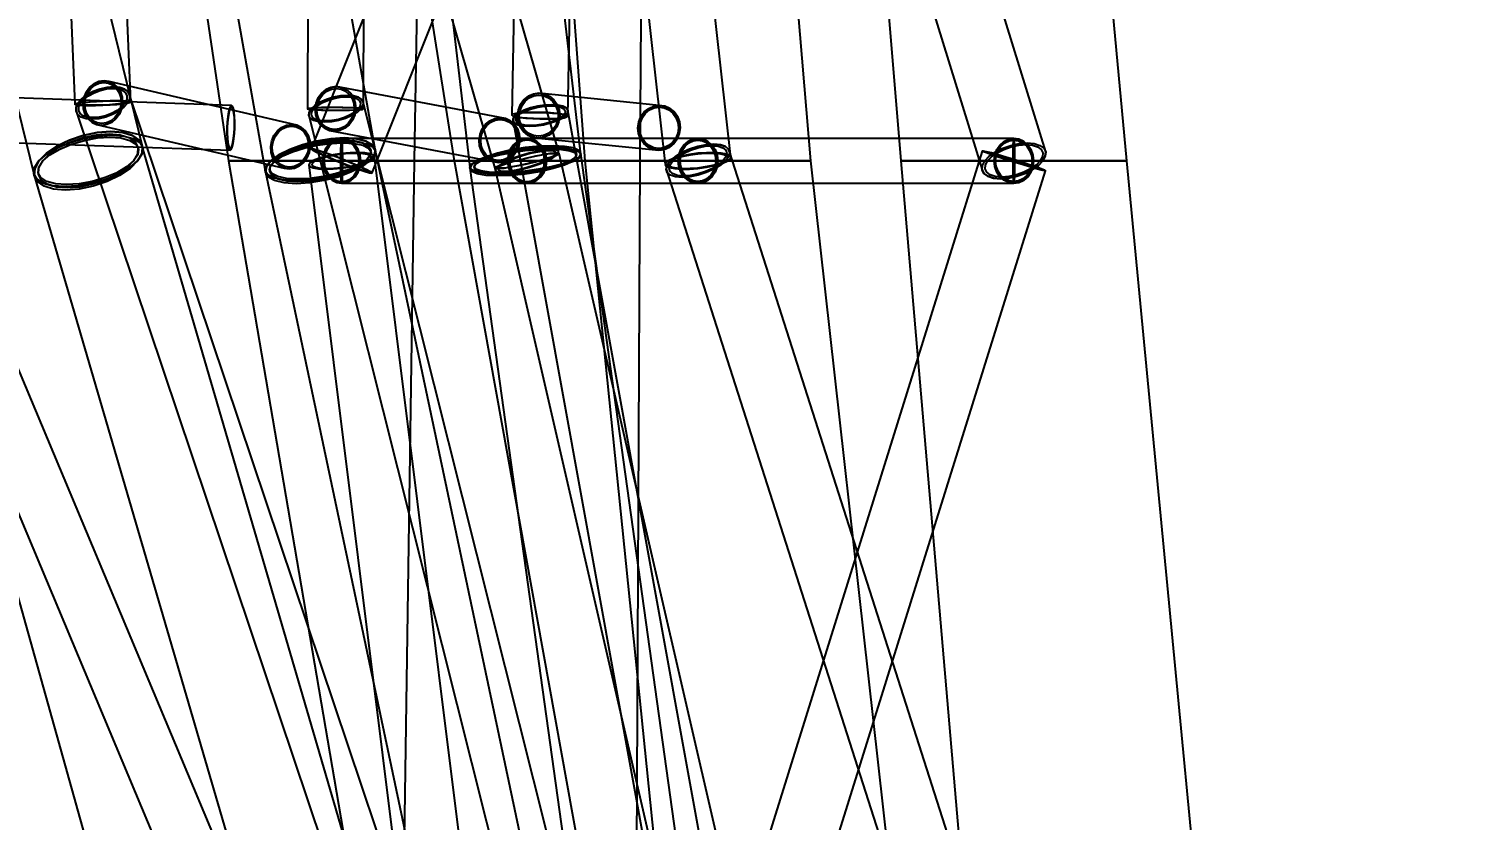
# Model space of a CAD drawing. Header units: millimetres. Extents: x -123812 to 252100, y -3000 to 639000.
# Drawn here: x 22766 to 35886, y 19022 to 26196 of the extents above; entities that cross this region are included whole.
import ezdxf

# ---------------------------------------------------------------- set-up
doc = ezdxf.new("R2010")
doc.units = ezdxf.units.MM
doc.layers.add('D-STR-DIM', color=7, linetype='Continuous', lineweight=13)
doc.layers.add('D-STR-STRC', color=7, linetype='Continuous', lineweight=25)
doc.styles.add('OpenSansCondensed-Light', font='OpenSansCondensed-Light.ttf')
doc.styles.add('TOWER_UNICODE', font='Arial Unicode.ttf')
doc.dimstyles.new('EZDXF', dxfattribs={"dimtxt": 0.25, "dimasz": 0.175, "dimexe": 0.375, "dimexo": 0.125, "dimgap": 0.1, "dimtad": 1, "dimlfac": 100, "dimzin": 12, "dimdsep": 46, "dimtxsty": 'OpenSansCondensed-Light', "dimblk": 'ARCHTICK', "dimcen": 2.5, "dimazin": 3, "dimtfac": 0.5, "dimtmove": 2, "dimatfit": 3})

# ---------------------------------------------------------------- blocks, each defined once
blk = doc.blocks.new('_ARCHTICK')
at = {"color": 0, "linetype": 'BYBLOCK', "const_width": 0.15}
blk.add_lwpolyline([(-0.5, -0.5), (0.5, 0.5)], dxfattribs=at)

msp = doc.modelspace()

# ---------------------------------------------------------------- linework, layer by layer
at = {"layer": 'D-STR-STRC'}
for points in [[(27380.2, 37804.7), (27147.9, 25414.8), (27156.6, 25407.1), (27182, 25399.6), (27222.3, 25392.8), (27274.9, 25387.2), (27336.2, 25383.1), (27401.9, 25380.9), (27467.6, 25380.7), (27528.9, 25382.5), (27581.5, 25386.1), (27621.8, 25391.4), (27647.2, 25398), (27655.9, 25405.4), (27888.1, 37795.3)], [(22671.8, 37648.3), (23182.9, 25513.5), (23191.5, 25508.6), (23216.9, 25504.8), (23257.2, 25502.3), (23309.7, 25501.3), (23370.9, 25501.9), (23436.6, 25504), (23502.3, 25507.4), (23563.5, 25512), (23616.1, 25517.4), (23656.4, 25523.2), (23681.8, 25529.2), (23690.4, 25534.7), (23179.4, 37669.5)], [(25329.3, 37710.5), (25294, 25471.7), (25302.6, 25468.4), (25328, 25465.2), (25368.4, 25462.4), (25421, 25460.3), (25482.3, 25458.8), (25548, 25458.2), (25613.7, 25458.4), (25675, 25459.5), (25727.6, 25461.4), (25768, 25464), (25793.3, 25467), (25802, 25470.3), (25837.3, 37709)], [(19746.6, 37383.4), (22809.6, 24883.4), (22836.4, 24835), (22895, 24798), (22981.5, 24774.7), (23090, 24766.7), (23213.1, 24774.7), (23342.3, 24798), (23469, 24835), (23584.4, 24883.4), (23680.6, 24939.6), (23751.2, 25000), (23791.3, 25060.4), (23798.2, 25116.6), (20735.2, 37616.6)], [(22690.8, 37410.9), (24909, 24910.9), (24933.4, 24873.9), (24990.3, 24845.6), (25075.7, 24827.8), (25183.9, 24821.7), (25307.3, 24827.8), (25437.8, 24845.6), (25566.2, 24873.9), (25684, 24910.9), (25783, 24953.9), (25856.5, 25000), (25899.6, 25046.1), (25909.2, 25089.1), (23691, 37589.1)], [(23397.2, 37411.7), (26999.3, 24911.7), (27020.4, 24901.6), (27059.5, 24898.1), (27114, 24901.6), (27180.1, 24911.7), (27253.4, 24927.9), (27328.7, 24949), (27401.1, 24973.6), (27465.5, 25000), (27517.6, 25026.4), (27553.9, 25051), (27571.7, 25072.1), (27570, 25088.3), (23968, 37588.3)], [(25304.1, 37443.4), (26764.6, 24943.4), (26781.8, 24919.1), (26832.3, 24900.3), (26912.5, 24888.4), (27017, 24884), (27138.7, 24887.6), (27269.3, 24898.8), (27400, 24916.9), (27521.7, 24940.6), (27626.2, 24968.5), (27706.4, 24998.4), (27756.9, 25028.5), (27774.1, 25056.6), (26313.5, 37556.6)], [(30319.8, 37608.9), (25325, 25108.9), (25340.2, 25097.6), (25373.4, 25079.7), (25422.2, 25056.3), (25483.3, 25029.2), (25552.5, 25000), (25625.1, 24970.8), (25696.3, 24943.7), (25761, 24920.3), (25815, 24902.4), (25854.5, 24891.1), (25876.8, 24887.3), (25880.5, 24891.1), (30875.3, 37391.1)], [(27138.3, 37468.4), (28537.1, 24968.4), (28547.2, 24951.7), (28577, 24938.4), (28624.4, 24929.3), (28686.2, 24925), (28758.1, 24925.8), (28835.3, 24931.6), (28912.5, 24942.2), (28984.4, 24956.6), (29046.2, 24974), (29093.6, 24993.2), (29123.4, 25012.9), (29133.5, 25031.6), (27734.8, 37531.6)], [(27552.5, 37419), (31412.9, 24919), (31429.5, 24885.4), (31464.7, 24859.7), (31515.9, 24843.5), (31579.9, 24838), (31652.1, 24843.5), (31727.6, 24859.7), (31801.4, 24885.4), (31868.4, 24919), (31923.9, 24958.1), (31964.4, 25000), (31986.8, 25041.9), (31989.9, 25081), (28129.5, 37581)], [(21422.4, 25206.5), (24590.9, 25096.9), (24600.4, 25103.8), (24609.8, 25124.1), (24618.3, 25156.4), (24625.4, 25198.5), (24630.6, 25247.4), (24633.6, 25300), (24634.2, 25352.6), (24632.2, 25401.5), (24627.9, 25443.6), (24621.6, 25475.9), (24613.6, 25496.2), (24604.5, 25503.1), (21436, 25612.7)], [(28023.3, 12674.2), (23679.2, 25597.6), (23664, 25628), (23633.3, 25651.3), (23589.2, 25666), (23534.7, 25671), (23473.5, 25666), (23409.7, 25651.3), (23347.8, 25628), (23291.9, 25597.6), (23245.9, 25562.1), (23212.8, 25524.1), (23195, 25486.1), (23193.6, 25450.7), (27537.7, 12527.3)], [(29020, 12729.7), (25798.5, 25531.8), (25784, 25557), (25753.7, 25576.3), (25709.7, 25588.4), (25654.9, 25592.5), (25593.1, 25588.4), (25528.5, 25576.3), (25465.5, 25557), (25408.3, 25531.8), (25360.9, 25502.5), (25326.6, 25471.1), (25307.6, 25439.6), (25305.2, 25410.3), (28526.8, 12608.2)], [(21198.5, 25311.8), (26482.5, 12701.6), (26495.5, 12704.9), (26523.5, 12714.8), (26564.7, 12730.4), (26616.1, 12750.8), (26674.4, 12774.5), (26735.5, 12800), (26795.3, 12825.5), (26849.6, 12849.2), (26894.9, 12869.6), (26927.9, 12885.2), (26946.5, 12895.1), (26949.5, 12898.4), (21665.5, 25508.7)], [(29945.7, 12849.2), (27656.1, 25459.5), (27640.6, 25479.8), (27609.3, 25495.5), (27564.1, 25505.3), (27508.3, 25508.7), (27445.5, 25505.3), (27380.2, 25495.5), (27316.7, 25479.8), (27259.3, 25459.5), (27212, 25435.7), (27178, 25410.2), (27159.7, 25384.8), (27158.1, 25361), (29447.8, 12750.8)], [(27448.8, 12633.4), (23793.8, 25133.4), (23765.1, 25188.6), (23705, 25231), (23617.6, 25257.6), (23508.8, 25266.7), (23386.1, 25257.6), (23257.7, 25231), (23132.5, 25188.6), (23019, 25133.4), (22924.9, 25069), (22856.6, 25000), (22818.8, 24931), (22814.1, 24866.6), (26469.1, 12366.6)], [(28553.2, 12603.7), (25906.4, 25103.7), (25880.7, 25146.6), (25823, 25179.6), (25737, 25200.3), (25628.7, 25207.4), (25505.4, 25200.3), (25375.5, 25179.6), (25247.9, 25146.6), (25131.4, 25103.7), (25033.7, 25053.7), (24961.6, 25000), (24920.1, 24946.3), (24911.8, 24896.3), (27558.7, 12396.3)], [(20543.2, 24863.1), (24041.4, 12363.1), (24058.1, 12367.7), (24107, 12381.3), (24184.7, 12403), (24286, 12431.3), (24404, 12464.3), (24530.6, 12499.7), (24657.3, 12535.1), (24775.2, 12568.2), (24876.6, 12596.6), (24954.3, 12618.4), (25003.2, 12632.2), (25019.8, 12636.9), (21521.6, 25136.9)], [(27460.9, 12535.4), (25900.5, 25035.4), (25890.4, 25051.3), (25860.6, 25063.8), (25813.3, 25071.9), (25751.6, 25075.1), (25679.8, 25073.2), (25602.7, 25066.3), (25525.7, 25054.9), (25453.8, 25039.7), (25392.2, 25021.9), (25344.8, 25002.5), (25315.1, 24983), (25304.9, 24964.6), (26865.3, 12464.6)], [(29515.6, 12566.3), (27772.8, 25066.3), (27755.6, 25095), (27705.3, 25117.3), (27625.3, 25131.6), (27521, 25136.9), (27399.6, 25132.9), (27269.3, 25119.8), (27139.1, 25098.6), (27017.6, 25070.6), (26913.4, 25037.8), (26833.4, 25002.5), (26783.1, 24967), (26765.9, 24933.7), (28508.8, 12433.7)], [(30463.2, 12567), (27577, 25067), (27567.1, 25071.3), (27537.8, 25070.8), (27491.4, 25065.5), (27430.8, 25055.7), (27360.3, 25042), (27284.7, 25025.6), (27209, 25007.4), (27138.5, 24988.6), (27077.9, 24970.7), (27031.5, 24954.7), (27002.3, 24941.9), (26992.3, 24933), (29878.5, 12433)], [(28088.1, 12410.8), (31987.8, 24910.8), (31978, 24916.8), (31949.4, 24928.5), (31903.9, 24945.1), (31844.6, 24965.4), (31775.5, 24988.1), (31701.4, 25011.6), (31627.3, 25034.3), (31558.2, 25054.7), (31498.9, 25071.3), (31453.4, 25083.1), (31424.7, 25089.2), (31415, 25089.2), (27515.3, 12589.2)], [(33123.8, 12575.2), (29123.6, 25075.2), (29113.5, 25106.4), (29084.4, 25130.3), (29038.4, 25145.3), (28978.6, 25150.5), (28908.9, 25145.3), (28834.3, 25130.3), (28759.7, 25106.4), (28690.3, 25075.2), (28630.8, 25038.9), (28585.1, 25000), (28556.6, 24961.1), (28547, 24924.8), (32547.2, 12424.8)]]:
    msp.add_lwpolyline(points, dxfattribs=at)
for points in [[(22720.1, 37500), (24577.7, 25000), (26627.7, 25000), (24645.1, 37500)], [(26259.7, 25000), (28309.7, 25000), (28399.1, 37500), (26474.1, 37500)], [(26878.5, 37500), (27810.3, 25000), (29860.3, 25000), (28803.5, 37500)], [(29635.1, 37500), (30676.4, 25000), (32726.4, 25000), (31560.1, 37500)], [(23257.9, 25524.1), (23261.2, 25471.8), (23276.5, 25423.1), (23302.7, 25381.3), (23338.1, 25349.2), (23380.1, 25329), (25082, 24933.6), (25127.9, 24926.8), (25174.5, 24933.6), (25218.7, 24953.8), (25257.4, 24985.9), (25288, 25027.8), (25308.4, 25076.5), (25317.3, 25128.7), (25313.9, 25181), (25298.6, 25229.7), (25272.4, 25271.6), (25237.1, 25303.7), (25195, 25323.8), (23493.2, 25719.2), (23447.3, 25726.1), (23400.6, 25719.2), (23356.4, 25699), (23317.7, 25666.9), (23287.1, 25625.1), (23266.7, 25576.4)], [(23615.4, 25524.1), (23606.6, 25471.8), (23586.2, 25423.1), (23555.6, 25381.3), (23516.9, 25349.2), (23472.7, 25329), (23426.1, 25322.1), (23380.1, 25329), (23338.1, 25349.2), (23302.7, 25381.3), (23276.5, 25423.1), (23261.2, 25471.8), (23257.9, 25524.1), (23266.7, 25576.4), (23287.1, 25625.1), (23317.7, 25666.9), (23356.4, 25699), (23400.6, 25719.2), (23447.3, 25726.1), (23493.2, 25719.2), (23535.2, 25699), (23570.6, 25666.9), (23596.8, 25625.1), (23612.1, 25576.4)], [(23660, 25524.1), (23627, 25486.1), (23581, 25450.7), (23525.1, 25420.2), (23463.1, 25396.9), (23399.4, 25382.2), (23338.2, 25377.2), (23283.6, 25382.2), (23239.5, 25396.9), (23208.8, 25420.2), (23193.6, 25450.7), (23195, 25486.1), (23212.8, 25524.1), (23245.9, 25562.1), (23291.9, 25597.6), (23347.8, 25628), (23409.7, 25651.3), (23473.5, 25666), (23534.7, 25671), (23589.2, 25666), (23633.3, 25651.3), (23664, 25628), (23679.2, 25597.6), (23677.9, 25562.1)], [(23638, 25524.1), (23608.2, 25489.8), (23566.7, 25457.9), (23516.3, 25430.5), (23460.5, 25409.4), (23403, 25396.2), (23347.8, 25391.7), (23298.7, 25396.2), (23258.9, 25409.4), (23231.2, 25430.5), (23217.5, 25457.9), (23218.8, 25489.8), (23234.8, 25524.1), (23264.6, 25558.4), (23306.1, 25590.3), (23356.5, 25617.8), (23412.3, 25638.8), (23469.8, 25652), (23525, 25656.5), (23574.2, 25652), (23614, 25638.8), (23641.6, 25617.8), (23655.3, 25590.3), (23654.1, 25558.4)], [(23601.4, 25524.1), (23593.2, 25476), (23574.4, 25431.1), (23546.2, 25392.5), (23510.5, 25363), (23469.8, 25344.4), (23426.9, 25338), (23384.6, 25344.4), (23345.8, 25363), (23313.3, 25392.5), (23289.1, 25431.1), (23275, 25476), (23272, 25524.1), (23280.1, 25572.3), (23298.9, 25617.1), (23327.1, 25655.7), (23362.8, 25685.3), (23403.5, 25703.8), (23446.4, 25710.2), (23488.7, 25703.8), (23527.5, 25685.3), (23560, 25655.7), (23584.2, 25617.1), (23598.3, 25572.3)], [(25777.1, 25471.1), (25742.7, 25439.6), (25695.4, 25410.3), (25638.2, 25385.2), (25575.2, 25365.9), (25510.6, 25353.7), (25448.7, 25349.6), (25394, 25353.7), (25349.9, 25365.9), (25319.7, 25385.2), (25305.2, 25410.3), (25307.6, 25439.6), (25326.6, 25471.1), (25360.9, 25502.5), (25408.3, 25531.8), (25465.5, 25557), (25528.5, 25576.3), (25593.1, 25588.4), (25654.9, 25592.5), (25709.7, 25588.4), (25753.7, 25576.3), (25784, 25557), (25798.5, 25531.8), (25796.1, 25502.5)], [(25363.2, 25471), (25367.6, 25418.6), (25384.3, 25369.7), (25412.1, 25327.8), (25449, 25295.6), (25492.7, 25275.3), (26979.9, 24993.3), (27027.3, 24986.4), (27075.1, 24993.3), (27120.1, 25013.6), (27159.3, 25045.8), (27189.9, 25087.7), (27210, 25136.6), (27218.1, 25189), (27213.6, 25241.4), (27196.9, 25290.2), (27169.2, 25332.2), (27132.2, 25364.4), (27088.6, 25384.6), (25601.3, 25666.6), (25554, 25673.5), (25506.1, 25666.6), (25461.1, 25646.4), (25421.9, 25614.2), (25391.3, 25572.2), (25371.2, 25523.4)], [(25730.8, 25471), (25722.7, 25418.6), (25702.6, 25369.7), (25672, 25327.8), (25632.8, 25295.6), (25587.8, 25275.3), (25540, 25268.4), (25492.7, 25275.3), (25449, 25295.6), (25412.1, 25327.8), (25384.3, 25369.7), (25367.6, 25418.6), (25363.2, 25471), (25371.2, 25523.4), (25391.3, 25572.2), (25421.9, 25614.2), (25461.1, 25646.4), (25506.1, 25666.6), (25554, 25673.5), (25601.3, 25666.6), (25644.9, 25646.4), (25681.9, 25614.2), (25709.6, 25572.2), (25726.3, 25523.4)], [(25716.3, 25471), (25708.9, 25422.7), (25690.4, 25377.7), (25662.1, 25339), (25626.1, 25309.4), (25584.6, 25290.7), (25540.5, 25284.4), (25496.9, 25290.7), (25456.7, 25309.4), (25422.7, 25339), (25397.1, 25377.7), (25381.8, 25422.7), (25377.6, 25471), (25385.1, 25519.3), (25403.5, 25564.3), (25431.8, 25602.9), (25467.9, 25632.6), (25509.4, 25651.2), (25553.4, 25657.6), (25597, 25651.2), (25637.2, 25632.6), (25671.2, 25602.9), (25696.8, 25564.3), (25712.2, 25519.3)], [(27199.5, 25409.6), (27205.4, 25357), (27223.9, 25308.1), (27253.8, 25266), (27293, 25233.7), (27338.9, 25213.4), (27388.3, 25206.5), (28479.9, 25096.9), (28529.5, 25103.8), (28575.8, 25124.1), (28615.8, 25156.4), (28646.6, 25198.5), (28666.3, 25247.4), (28673.4, 25300), (28667.5, 25352.6), (28649, 25401.5), (28619.1, 25443.6), (28579.9, 25475.9), (28534, 25496.2), (28484.6, 25503.1), (27393, 25612.7), (27343.4, 25605.8), (27297.1, 25585.5), (27257.1, 25553.2), (27226.3, 25511.1), (27206.6, 25462.2)], [(27581.8, 25409.6), (27574.7, 25357), (27555, 25308.1), (27524.2, 25266), (27484.2, 25233.7), (27437.9, 25213.4), (27388.3, 25206.5), (27338.9, 25213.4), (27293, 25233.7), (27253.8, 25266), (27223.9, 25308.1), (27205.4, 25357), (27199.5, 25409.6), (27206.6, 25462.2), (27226.3, 25511.1), (27257.1, 25553.2), (27297.1, 25585.5), (27343.4, 25605.8), (27393, 25612.7), (27442.4, 25605.8), (27488.3, 25585.5), (27527.5, 25553.2), (27557.4, 25511.1), (27575.9, 25462.2)], [(27566.8, 25409.6), (27560.2, 25361.2), (27542.1, 25316), (27513.7, 25277.3), (27476.8, 25247.6), (27434.1, 25228.9), (27388.5, 25222.5), (27343, 25228.9), (27300.7, 25247.6), (27264.6, 25277.3), (27237.1, 25316), (27220, 25361.2), (27214.5, 25409.6), (27221.1, 25458), (27239.2, 25503.1), (27267.7, 25541.9), (27304.5, 25571.6), (27347.2, 25590.3), (27392.8, 25596.7), (27438.3, 25590.3), (27480.6, 25571.6), (27516.7, 25541.9), (27544.2, 25503.1), (27561.3, 25458)], [(23436.6, 25504), (23370.9, 25501.9), (23309.7, 25501.3), (23257.2, 25502.3), (23216.9, 25504.8), (23191.5, 25508.6), (23182.9, 25513.5), (23191.5, 25519.1), (23216.9, 25525), (23257.2, 25530.9), (23309.7, 25536.3), (23370.9, 25540.8), (23436.6, 25544.3), (23502.3, 25546.3), (23563.5, 25546.9), (23616.1, 25545.9), (23656.4, 25543.4), (23681.8, 25539.6), (23690.4, 25534.7), (23681.8, 25529.2), (23656.4, 25523.2), (23616.1, 25517.4), (23563.5, 25512), (23502.3, 25507.4)], [(23436.6, 25505.9), (23377.4, 25504.1), (23322.2, 25503.6), (23274.8, 25504.5), (23238.5, 25506.7), (23215.6, 25510.2), (23207.8, 25514.5), (23215.6, 25519.6), (23238.5, 25524.9), (23274.8, 25530.2), (23322.2, 25535.1), (23377.4, 25539.2), (23436.6, 25542.3), (23495.8, 25544.1), (23551, 25544.6), (23598.4, 25543.7), (23634.8, 25541.5), (23657.6, 25538.1), (23665.4, 25533.7), (23657.6, 25528.7), (23634.8, 25523.3), (23598.4, 25518), (23551, 25513.2), (23495.8, 25509)], [(24561.8, 25300), (24561.3, 25247.4), (24563.2, 25198.5), (24567.5, 25156.4), (24573.9, 25124.1), (24581.9, 25103.8), (24590.9, 25096.9), (24600.4, 25103.8), (24609.8, 25124.1), (24618.3, 25156.4), (24625.4, 25198.5), (24630.6, 25247.4), (24633.6, 25300), (24634.2, 25352.6), (24632.2, 25401.5), (24627.9, 25443.6), (24621.6, 25475.9), (24613.6, 25496.2), (24604.5, 25503.1), (24595, 25496.2), (24585.7, 25475.9), (24577.1, 25443.6), (24570, 25401.5), (24564.8, 25352.6)], [(24564.6, 25300), (24564.1, 25251.6), (24565.9, 25206.5), (24569.9, 25167.7), (24575.8, 25138), (24583.1, 25119.3), (24591.5, 25112.9), (24600.2, 25119.3), (24608.8, 25138), (24616.7, 25167.7), (24623.2, 25206.5), (24628.1, 25251.6), (24630.8, 25300), (24631.3, 25348.4), (24629.5, 25393.5), (24625.5, 25432.3), (24619.7, 25462), (24612.3, 25480.7), (24604, 25487.1), (24595.2, 25480.7), (24586.6, 25462), (24578.8, 25432.3), (24572.2, 25393.5), (24567.4, 25348.4)], [(25548, 25483.8), (25482.3, 25483.6), (25421, 25482.5), (25368.4, 25480.6), (25328, 25478), (25302.6, 25475), (25294, 25471.7), (25302.6, 25468.4), (25328, 25465.2), (25368.4, 25462.4), (25421, 25460.3), (25482.3, 25458.8), (25548, 25458.2), (25613.7, 25458.4), (25675, 25459.5), (25727.6, 25461.4), (25768, 25464), (25793.3, 25467), (25802, 25470.3), (25793.3, 25473.6), (25768, 25476.8), (25727.6, 25479.5), (25675, 25481.7), (25613.7, 25483.2)], [(25548, 25482.6), (25488.7, 25482.3), (25433.5, 25481.3), (25386.1, 25479.6), (25349.7, 25477.3), (25326.8, 25474.6), (25319, 25471.7), (25326.8, 25468.6), (25349.7, 25465.8), (25386.1, 25463.3), (25433.5, 25461.3), (25488.7, 25460), (25548, 25459.4), (25607.3, 25459.7), (25662.5, 25460.7), (25709.9, 25462.4), (25746.3, 25464.6), (25769.2, 25467.4), (25777, 25470.3), (25769.2, 25473.4), (25746.3, 25476.2), (25709.9, 25478.7), (25662.5, 25480.7), (25607.3, 25482)], [(25754.9, 25471.1), (25723.9, 25442.7), (25681.2, 25416.3), (25629.7, 25393.6), (25572.9, 25376.2), (25514.6, 25365.3), (25458.9, 25361.6), (25409.5, 25365.3), (25369.8, 25376.2), (25342.5, 25393.6), (25329.5, 25416.3), (25331.6, 25442.7), (25348.8, 25471.1), (25379.7, 25499.4), (25422.4, 25525.8), (25474, 25548.5), (25530.8, 25565.9), (25589.1, 25576.9), (25644.8, 25580.6), (25694.2, 25576.9), (25733.9, 25565.9), (25761.2, 25548.5), (25774.2, 25525.8), (25772.1, 25499.4)], [(27636.2, 25410.2), (27602.2, 25384.8), (27554.9, 25361), (27497.6, 25340.7), (27434, 25325), (27368.7, 25315.2), (27305.9, 25311.8), (27250.1, 25315.2), (27205, 25325), (27173.6, 25340.7), (27158.1, 25361), (27159.7, 25384.8), (27178, 25410.2), (27212, 25435.7), (27259.3, 25459.5), (27316.7, 25479.8), (27380.2, 25495.5), (27445.5, 25505.3), (27508.3, 25508.7), (27564.1, 25505.3), (27609.3, 25495.5), (27640.6, 25479.8), (27656.1, 25459.5), (27654.6, 25435.7)], [(27613.6, 25410.2), (27583, 25387.3), (27540.4, 25365.9), (27488.6, 25347.5), (27431.4, 25333.4), (27372.5, 25324.5), (27315.9, 25321.5), (27265.6, 25324.5), (27224.9, 25333.4), (27196.6, 25347.5), (27182.6, 25365.9), (27184, 25387.3), (27200.6, 25410.2), (27231.2, 25433.2), (27273.9, 25454.6), (27325.6, 25473), (27382.8, 25487.1), (27441.8, 25495.9), (27498.3, 25499), (27548.7, 25495.9), (27589.4, 25487.1), (27617.6, 25473), (27631.6, 25454.6), (27630.2, 25433.2)], [(28673.4, 25300), (28666.3, 25247.4), (28646.6, 25198.5), (28615.8, 25156.4), (28575.8, 25124.1), (28529.5, 25103.8), (28479.9, 25096.9), (28430.5, 25103.8), (28384.7, 25124.1), (28345.4, 25156.4), (28315.5, 25198.5), (28297, 25247.4), (28291.1, 25300), (28298.2, 25352.6), (28317.9, 25401.5), (28348.8, 25443.6), (28388.7, 25475.9), (28435.1, 25496.2), (28484.6, 25503.1), (28534, 25496.2), (28579.9, 25475.9), (28619.1, 25443.6), (28649, 25401.5), (28667.5, 25352.6)], [(28658.4, 25300), (28651.8, 25251.6), (28633.7, 25206.5), (28605.3, 25167.7), (28568.5, 25138), (28525.8, 25119.3), (28480.1, 25112.9), (28434.6, 25119.3), (28392.3, 25138), (28356.2, 25167.7), (28328.7, 25206.5), (28311.6, 25251.6), (28306.2, 25300), (28312.7, 25348.4), (28330.8, 25393.5), (28359.3, 25432.3), (28396.1, 25462), (28438.8, 25480.7), (28484.4, 25487.1), (28529.9, 25480.7), (28572.2, 25462), (28608.3, 25432.3), (28635.9, 25393.5), (28652.9, 25348.4)], [(25317.3, 25128.7), (25308.4, 25076.5), (25288, 25027.8), (25257.4, 24985.9), (25218.7, 24953.8), (25174.5, 24933.6), (25127.9, 24926.8), (25082, 24933.6), (25039.9, 24953.8), (25004.6, 24985.9), (24978.4, 25027.8), (24963.1, 25076.5), (24959.7, 25128.7), (24968.5, 25181), (24989, 25229.7), (25019.6, 25271.6), (25058.3, 25303.7), (25102.5, 25323.8), (25149.1, 25330.7), (25195, 25323.8), (25237.1, 25303.7), (25272.4, 25271.6), (25298.6, 25229.7), (25313.9, 25181)], [(27218.1, 25189), (27210, 25136.6), (27189.9, 25087.7), (27159.3, 25045.8), (27120.1, 25013.6), (27075.1, 24993.3), (27027.3, 24986.4), (26979.9, 24993.3), (26936.3, 25013.6), (26899.4, 25045.8), (26871.6, 25087.7), (26854.9, 25136.6), (26850.5, 25189), (26858.5, 25241.4), (26878.6, 25290.2), (26909.2, 25332.2), (26948.4, 25364.4), (26993.4, 25384.6), (27041.2, 25391.5), (27088.6, 25384.6), (27132.2, 25364.4), (27169.2, 25332.2), (27196.9, 25290.2), (27213.6, 25241.4)], [(27203.6, 25189), (27196.2, 25140.7), (27177.7, 25095.7), (27149.4, 25057), (27113.4, 25027.4), (27071.9, 25008.7), (27027.8, 25002.4), (26984.2, 25008.7), (26944, 25027.4), (26910, 25057), (26884.4, 25095.7), (26869, 25140.7), (26864.9, 25189), (26872.4, 25237.3), (26890.8, 25282.3), (26919.1, 25320.9), (26955.2, 25350.6), (26996.7, 25369.2), (27040.7, 25375.6), (27084.3, 25369.2), (27124.5, 25350.6), (27158.5, 25320.9), (27184.1, 25282.3), (27199.5, 25237.3)], [(27401.9, 25439.2), (27336.2, 25439.4), (27274.9, 25437.6), (27222.3, 25434), (27182, 25428.7), (27156.6, 25422.1), (27147.9, 25414.8), (27156.6, 25407.1), (27182, 25399.6), (27222.3, 25392.8), (27274.9, 25387.2), (27336.2, 25383.1), (27401.9, 25380.9), (27467.6, 25380.7), (27528.9, 25382.5), (27581.5, 25386.1), (27621.8, 25391.4), (27647.2, 25398), (27655.9, 25405.4), (27647.2, 25413.1), (27621.8, 25420.6), (27581.5, 25427.3), (27528.9, 25432.9), (27467.6, 25437)], [(27401.9, 25436.3), (27342.6, 25436.5), (27287.4, 25434.9), (27240, 25431.6), (27203.6, 25426.9), (27180.7, 25420.9), (27172.9, 25414.3), (27180.7, 25407.3), (27203.6, 25400.6), (27240, 25394.5), (27287.4, 25389.4), (27342.6, 25385.8), (27401.9, 25383.8), (27461.2, 25383.6), (27516.4, 25385.2), (27563.8, 25388.5), (27600.2, 25393.3), (27623.1, 25399.2), (27630.9, 25405.8), (27623.1, 25412.8), (27600.2, 25419.5), (27563.8, 25425.6), (27516.4, 25430.7), (27461.2, 25434.3)], [(23751.2, 25000), (23680.6, 24939.6), (23584.4, 24883.4), (23469, 24835), (23342.3, 24798), (23213.1, 24774.7), (23090, 24766.7), (22981.5, 24774.7), (22895, 24798), (22836.4, 24835), (22809.6, 24883.4), (22816.5, 24939.6), (22856.6, 25000), (22927.2, 25060.4), (23023.5, 25116.6), (23138.9, 25165), (23265.5, 25202), (23394.7, 25225.3), (23517.8, 25233.3), (23626.3, 25225.3), (23712.8, 25202), (23771.5, 25165), (23798.2, 25116.6), (23791.3, 25060.4)], [(23751.2, 25000), (23682.9, 24931), (23588.8, 24866.6), (23475.3, 24811.4), (23350.1, 24769), (23221.7, 24742.4), (23099, 24733.3), (22990.2, 24742.4), (22902.8, 24769), (22842.7, 24811.4), (22814.1, 24866.6), (22818.8, 24931), (22856.6, 25000), (22924.9, 25069), (23019, 25133.4), (23132.5, 25188.6), (23257.7, 25231), (23386.1, 25257.6), (23508.8, 25266.7), (23617.6, 25257.6), (23705, 25231), (23765.1, 25188.6), (23793.8, 25133.4), (23789, 25069)], [(23716, 25000), (23651, 24944.4), (23562.3, 24892.5), (23456, 24848), (23339.3, 24813.9), (23220.2, 24792.4), (23106.9, 24785.1), (23006.9, 24792.4), (22927.2, 24813.9), (22873.2, 24848), (22848.5, 24892.5), (22854.9, 24944.4), (22891.8, 25000), (22956.9, 25055.6), (23045.6, 25107.5), (23151.9, 25152), (23268.5, 25186.1), (23387.6, 25207.6), (23501, 25214.9), (23600.9, 25207.6), (23680.6, 25186.1), (23734.6, 25152), (23759.3, 25107.5), (23753, 25055.6)], [(23716, 25000), (23653.1, 24936.4), (23566.4, 24877.1), (23461.8, 24826.3), (23346.5, 24787.2), (23228.2, 24762.7), (23115.1, 24754.3), (23014.9, 24762.7), (22934.4, 24787.2), (22879, 24826.3), (22852.6, 24877.1), (22857, 24936.4), (22891.8, 25000), (22954.7, 25063.6), (23041.4, 25122.9), (23146, 25173.7), (23261.4, 25212.8), (23379.6, 25237.3), (23492.7, 25245.7), (23592.9, 25237.3), (23673.5, 25212.8), (23728.8, 25173.7), (23755.2, 25122.9), (23750.8, 25063.6)], [(25856.5, 25000), (25784.5, 24946.3), (25686.8, 24896.3), (25570.2, 24853.4), (25442.7, 24820.4), (25312.8, 24799.7), (25189.5, 24792.6), (25081.2, 24799.7), (24995.2, 24820.4), (24937.4, 24853.4), (24911.8, 24896.3), (24920.1, 24946.3), (24961.6, 25000), (25033.7, 25053.7), (25131.4, 25103.7), (25247.9, 25146.6), (25375.5, 25179.6), (25505.4, 25200.3), (25628.7, 25207.4), (25737, 25200.3), (25823, 25179.6), (25880.7, 25146.6), (25906.4, 25103.7), (25898.1, 25053.7)], [(25821.3, 25000), (25754.9, 24950.5), (25664.9, 24904.5), (25557.5, 24864.9), (25440, 24834.5), (25320.4, 24815.4), (25206.8, 24808.9), (25107, 24815.4), (25027.8, 24834.5), (24974.6, 24864.9), (24951, 24904.5), (24958.6, 24950.5), (24996.9, 25000), (25063.3, 25049.5), (25153.2, 25095.5), (25260.6, 25135.1), (25378.2, 25165.5), (25497.8, 25184.6), (25611.4, 25191.1), (25711.2, 25184.6), (25790.4, 25165.5), (25843.6, 25135.1), (25867.2, 25095.5), (25859.6, 25049.5)], [(25303.2, 25128.7), (25295, 25080.6), (25276.2, 25035.7), (25248, 24997.2), (25212.4, 24967.6), (25171.7, 24949), (25128.7, 24942.7), (25086.4, 24949), (25047.7, 24967.6), (25015.1, 24997.2), (24991, 25035.7), (24976.9, 25080.6), (24973.8, 25128.7), (24981.9, 25176.9), (25000.7, 25221.8), (25028.9, 25260.3), (25064.6, 25289.9), (25105.3, 25308.5), (25148.2, 25314.8), (25190.5, 25308.5), (25229.3, 25289.9), (25261.8, 25260.3), (25286, 25221.8), (25300.1, 25176.9)], [(25429.2, 25000), (25435.1, 24947.4), (25452.4, 24898.4), (25480, 24856.3), (25516, 24824), (25557.8, 24803.7), (25602.7, 24796.8), (27284.7, 24796.8), (27329.6, 24803.7), (27371.4, 24824), (27407.4, 24856.3), (27435, 24898.4), (27452.3, 24947.4), (27458.2, 25000), (27452.3, 25052.6), (27435, 25101.6), (27407.4, 25143.7), (27371.4, 25176), (27329.6, 25196.3), (27284.7, 25203.2), (25602.7, 25203.2), (25557.8, 25196.3), (25516, 25176), (25480, 25143.7), (25452.4, 25101.6), (25435.1, 25052.6)], [(25429.2, 25000), (25435.1, 24947.4), (25452.4, 24898.4), (25480, 24856.3), (25516, 24824), (25557.8, 24803.7), (25602.7, 24796.8), (25647.7, 24803.7), (25689.5, 24824), (25725.5, 24856.3), (25753, 24898.4), (25770.4, 24947.4), (25776.3, 25000), (25770.4, 25052.6), (25753, 25101.6), (25725.5, 25143.7), (25689.5, 25176), (25647.7, 25196.3), (25602.7, 25203.2), (25557.8, 25196.3), (25516, 25176), (25480, 25143.7), (25452.4, 25101.6), (25435.1, 25052.6)], [(25595.7, 25000), (25595.9, 24947.4), (25596.6, 24898.4), (25597.8, 24856.3), (25599.2, 24824), (25600.9, 24803.7), (25602.7, 24796.8), (31701.4, 24796.8), (31703.2, 24803.7), (31704.9, 24824), (31706.4, 24856.3), (31707.5, 24898.4), (31708.2, 24947.4), (31708.4, 25000), (31708.2, 25052.6), (31707.5, 25101.6), (31706.4, 25143.7), (31704.9, 25176), (31703.2, 25196.3), (31701.4, 25203.2), (25602.7, 25203.2), (25600.9, 25196.3), (25599.2, 25176), (25597.8, 25143.7), (25596.6, 25101.6), (25595.9, 25052.6)], [(25609.8, 25000), (25609.5, 24947.4), (25608.8, 24898.4), (25607.7, 24856.3), (25606.3, 24824), (25604.6, 24803.7), (25602.7, 24796.8), (25600.9, 24803.7), (25599.2, 24824), (25597.8, 24856.3), (25596.6, 24898.4), (25595.9, 24947.4), (25595.7, 25000), (25595.9, 25052.6), (25596.6, 25101.6), (25597.8, 25143.7), (25599.2, 25176), (25600.9, 25196.3), (25602.7, 25203.2), (25604.6, 25196.3), (25606.3, 25176), (25607.7, 25143.7), (25608.8, 25101.6), (25609.5, 25052.6)], [(27106.3, 25000), (27112.4, 24947.4), (27130.2, 24898.4), (27158.6, 24856.3), (27195.5, 24824), (27238.5, 24803.7), (27284.7, 24796.8), (28835.3, 24796.8), (28881.4, 24803.7), (28924.4, 24824), (28961.4, 24856.3), (28989.7, 24898.4), (29007.5, 24947.4), (29013.6, 25000), (29007.5, 25052.6), (28989.7, 25101.6), (28961.4, 25143.7), (28924.4, 25176), (28881.4, 25196.3), (28835.3, 25203.2), (27284.7, 25203.2), (27238.5, 25196.3), (27195.5, 25176), (27158.6, 25143.7), (27130.2, 25101.6), (27112.4, 25052.6)], [(27106.3, 25000), (27112.4, 24947.4), (27130.2, 24898.4), (27158.6, 24856.3), (27195.5, 24824), (27238.5, 24803.7), (27284.7, 24796.8), (27330.8, 24803.7), (27373.8, 24824), (27410.7, 24856.3), (27439.1, 24898.4), (27456.9, 24947.4), (27463, 25000), (27456.9, 25052.6), (27439.1, 25101.6), (27410.7, 25143.7), (27373.8, 25176), (27330.8, 25196.3), (27284.7, 25203.2), (27238.5, 25196.3), (27195.5, 25176), (27158.6, 25143.7), (27130.2, 25101.6), (27112.4, 25052.6)], [(27111.1, 25000), (27117, 24947.4), (27134.4, 24898.4), (27161.9, 24856.3), (27197.9, 24824), (27239.7, 24803.7), (27284.7, 24796.8), (27329.6, 24803.7), (27371.4, 24824), (27407.4, 24856.3), (27435, 24898.4), (27452.3, 24947.4), (27458.2, 25000), (27452.3, 25052.6), (27435, 25101.6), (27407.4, 25143.7), (27371.4, 25176), (27329.6, 25196.3), (27284.7, 25203.2), (27239.7, 25196.3), (27197.9, 25176), (27161.9, 25143.7), (27134.4, 25101.6), (27117, 25052.6)], [(28655.9, 25000), (28662, 24947.4), (28679.9, 24898.4), (28708.4, 24856.3), (28745.6, 24824), (28788.9, 24803.7), (28835.3, 24796.8), (31701.4, 24796.8), (31747.8, 24803.7), (31791.1, 24824), (31828.2, 24856.3), (31856.7, 24898.4), (31874.7, 24947.4), (31880.8, 25000), (31874.7, 25052.6), (31856.7, 25101.6), (31828.2, 25143.7), (31791.1, 25176), (31747.8, 25196.3), (31701.4, 25203.2), (28835.3, 25203.2), (28788.9, 25196.3), (28745.6, 25176), (28708.4, 25143.7), (28679.9, 25101.6), (28662, 25052.6)], [(29014.7, 25000), (29008.6, 24947.4), (28990.7, 24898.4), (28962.1, 24856.3), (28925, 24824), (28881.7, 24803.7), (28835.3, 24796.8), (28788.9, 24803.7), (28745.6, 24824), (28708.4, 24856.3), (28679.9, 24898.4), (28662, 24947.4), (28655.9, 25000), (28662, 25052.6), (28679.9, 25101.6), (28708.4, 25143.7), (28745.6, 25176), (28788.9, 25196.3), (28835.3, 25203.2), (28881.7, 25196.3), (28925, 25176), (28962.1, 25143.7), (28990.7, 25101.6), (29008.6, 25052.6)], [(28657, 25000), (28663.1, 24947.4), (28680.9, 24898.4), (28709.2, 24856.3), (28746.1, 24824), (28789.1, 24803.7), (28835.3, 24796.8), (28881.4, 24803.7), (28924.4, 24824), (28961.4, 24856.3), (28989.7, 24898.4), (29007.5, 24947.4), (29013.6, 25000), (29007.5, 25052.6), (28989.7, 25101.6), (28961.4, 25143.7), (28924.4, 25176), (28881.4, 25196.3), (28835.3, 25203.2), (28789.1, 25196.3), (28746.1, 25176), (28709.2, 25143.7), (28680.9, 25101.6), (28663.1, 25052.6)], [(31880.8, 25000), (31874.7, 24947.4), (31856.7, 24898.4), (31828.2, 24856.3), (31791.1, 24824), (31747.8, 24803.7), (31701.4, 24796.8), (31655, 24803.7), (31611.7, 24824), (31574.5, 24856.3), (31546, 24898.4), (31528.1, 24947.4), (31522, 25000), (31528.1, 25052.6), (31546, 25101.6), (31574.5, 25143.7), (31611.7, 25176), (31655, 25196.3), (31701.4, 25203.2), (31747.8, 25196.3), (31791.1, 25176), (31828.2, 25143.7), (31856.7, 25101.6), (31874.7, 25052.6)], [(31708.4, 25000), (31708.2, 24947.4), (31707.5, 24898.4), (31706.4, 24856.3), (31704.9, 24824), (31703.2, 24803.7), (31701.4, 24796.8), (31699.6, 24803.7), (31697.9, 24824), (31696.4, 24856.3), (31695.3, 24898.4), (31694.6, 24947.4), (31694.3, 25000), (31694.6, 25052.6), (31695.3, 25101.6), (31696.4, 25143.7), (31697.9, 25176), (31699.6, 25196.3), (31701.4, 25203.2), (31703.2, 25196.3), (31704.9, 25176), (31706.4, 25143.7), (31707.5, 25101.6), (31708.2, 25052.6)], [(25856.5, 25000), (25783, 24953.9), (25684, 24910.9), (25566.2, 24873.9), (25437.8, 24845.6), (25307.3, 24827.8), (25183.9, 24821.7), (25075.7, 24827.8), (24990.3, 24845.6), (24933.4, 24873.9), (24909, 24910.9), (24918.6, 24953.9), (24961.6, 25000), (25035.2, 25046.1), (25134.2, 25089.1), (25252, 25126.1), (25380.4, 25154.4), (25510.8, 25172.2), (25634.3, 25178.3), (25742.4, 25172.2), (25827.9, 25154.4), (25884.7, 25126.1), (25909.2, 25089.1), (25899.6, 25046.1)], [(25821.3, 25000), (25753.6, 24957.5), (25662.3, 24917.9), (25553.8, 24883.9), (25435.5, 24857.8), (25315.3, 24841.4), (25201.6, 24835.8), (25102, 24841.4), (25023.3, 24857.8), (24970.9, 24883.9), (24948.3, 24917.9), (24957.2, 24957.5), (24996.9, 25000), (25064.6, 25042.5), (25155.8, 25082.1), (25264.3, 25116.1), (25382.7, 25142.2), (25502.8, 25158.6), (25616.6, 25164.2), (25716.2, 25158.6), (25794.9, 25142.2), (25847.3, 25116.1), (25869.8, 25082.1), (25861, 25042.5)], [(25602.7, 25066.3), (25525.7, 25054.9), (25453.8, 25039.7), (25392.2, 25021.9), (25344.8, 25002.5), (25315.1, 24983), (25304.9, 24964.6), (25315.1, 24948.7), (25344.8, 24936.2), (25392.2, 24928.1), (25453.8, 24924.9), (25525.7, 24926.8), (25602.7, 24933.7), (25679.8, 24945.1), (25751.6, 24960.3), (25813.3, 24978.1), (25860.6, 24997.5), (25890.4, 25017), (25900.5, 25035.4), (25890.4, 25051.3), (25860.6, 25063.8), (25813.3, 25071.9), (25751.6, 25075.1), (25679.8, 25073.2)], [(25653, 25000), (25722.2, 24970.8), (25783.3, 24943.7), (25832.1, 24920.3), (25865.3, 24902.4), (25880.5, 24891.1), (25876.8, 24887.3), (25854.5, 24891.1), (25815, 24902.4), (25761, 24920.3), (25696.3, 24943.7), (25625.1, 24970.8), (25552.5, 25000), (25483.3, 25029.2), (25422.2, 25056.3), (25373.4, 25079.7), (25340.2, 25097.6), (25325, 25108.9), (25328.6, 25112.7), (25351, 25108.9), (25390.5, 25097.6), (25444.5, 25079.7), (25509.2, 25056.3), (25580.4, 25029.2)], [(25602.7, 25060.1), (25532.9, 25049.8), (25467.7, 25036), (25411.8, 25019.8), (25368.9, 25002.3), (25341.9, 24984.6), (25332.7, 24967.9), (25341.9, 24953.5), (25368.9, 24942.2), (25411.8, 24934.8), (25467.7, 24931.9), (25532.9, 24933.7), (25602.7, 24939.9), (25672.6, 24950.2), (25737.7, 24964), (25793.7, 24980.2), (25836.6, 24997.7), (25863.6, 25015.4), (25872.8, 25032.1), (25863.6, 25046.5), (25836.6, 25057.8), (25793.7, 25065.2), (25737.7, 25068.1), (25672.6, 25066.3)], [(25648.3, 25000), (25711.1, 24973.6), (25766.5, 24948.9), (25810.7, 24927.8), (25840.8, 24911.5), (25854.6, 24901.3), (25851.3, 24897.8), (25831, 24901.3), (25795.2, 24911.5), (25746.2, 24927.8), (25687.5, 24948.9), (25623, 24973.6), (25557.2, 25000), (25494.4, 25026.4), (25439, 25051.1), (25394.8, 25072.2), (25364.7, 25088.5), (25350.9, 25098.7), (25354.2, 25102.2), (25374.5, 25098.7), (25410.3, 25088.5), (25459.2, 25072.2), (25518, 25051.1), (25582.4, 25026.4)], [(25442.9, 25000), (25448.3, 24951.5), (25464.3, 24906.4), (25489.7, 24867.6), (25522.8, 24837.9), (25561.4, 24819.2), (25602.7, 24812.8), (25644.1, 24819.2), (25682.7, 24837.9), (25715.8, 24867.6), (25741.2, 24906.4), (25757.2, 24951.5), (25762.6, 25000), (25757.2, 25048.5), (25741.2, 25093.6), (25715.8, 25132.4), (25682.7, 25162.1), (25644.1, 25180.8), (25602.7, 25187.2), (25561.4, 25180.8), (25522.8, 25162.1), (25489.7, 25132.4), (25464.3, 25093.6), (25448.3, 25048.5)], [(25609.2, 25000), (25609, 24951.5), (25608.4, 24906.4), (25607.3, 24867.6), (25606, 24837.9), (25604.4, 24819.2), (25602.7, 24812.8), (25601.1, 24819.2), (25599.5, 24837.9), (25598.2, 24867.6), (25597.1, 24906.4), (25596.5, 24951.5), (25596.3, 25000), (25596.5, 25048.5), (25597.1, 25093.6), (25598.2, 25132.4), (25599.5, 25162.1), (25601.1, 25180.8), (25602.7, 25187.2), (25604.4, 25180.8), (25606, 25162.1), (25607.3, 25132.4), (25608.4, 25093.6), (25609, 25048.5)], [(27269.3, 24898.8), (27138.7, 24887.6), (27017, 24884), (26912.5, 24888.4), (26832.3, 24900.3), (26781.8, 24919.1), (26764.6, 24943.4), (26781.8, 24971.5), (26832.3, 25001.6), (26912.5, 25031.5), (27017, 25059.4), (27138.7, 25083.1), (27269.3, 25101.2), (27400, 25112.4), (27521.7, 25116), (27626.2, 25111.6), (27706.4, 25099.7), (27756.9, 25080.9), (27774.1, 25056.6), (27756.9, 25028.5), (27706.4, 24998.4), (27626.2, 24968.5), (27521.7, 24940.6), (27400, 24916.9)], [(27269.3, 24880.2), (27139.1, 24867.1), (27017.6, 24863.1), (26913.4, 24868.4), (26833.4, 24882.7), (26783.1, 24905), (26765.9, 24933.7), (26783.1, 24967), (26833.4, 25002.5), (26913.4, 25037.8), (27017.6, 25070.6), (27139.1, 25098.6), (27269.3, 25119.8), (27399.6, 25132.9), (27521, 25136.9), (27625.3, 25131.6), (27705.3, 25117.3), (27755.6, 25095), (27772.8, 25066.3), (27755.6, 25033), (27705.3, 24997.5), (27625.3, 24962.2), (27521, 24929.4), (27399.6, 24901.4)], [(27269.3, 24906.7), (27149, 24896.4), (27036.9, 24893.2), (26940.6, 24897.2), (26866.7, 24908.2), (26820.2, 24925.5), (26804.4, 24947.8), (26820.2, 24973.7), (26866.7, 25001.4), (26940.6, 25029.1), (27036.9, 25054.7), (27149, 25076.6), (27269.3, 25093.3), (27389.7, 25103.6), (27501.8, 25106.8), (27598.1, 25102.8), (27672, 25091.8), (27718.5, 25074.5), (27734.3, 25052.2), (27718.5, 25026.3), (27672, 24998.6), (27598.1, 24970.9), (27501.8, 24945.3), (27389.7, 24923.4)], [(27269.3, 24889.6), (27149.3, 24877.6), (27037.5, 24873.9), (26941.4, 24878.8), (26867.7, 24891.9), (26821.4, 24912.5), (26805.6, 24938.9), (26821.4, 24969.6), (26867.7, 25002.3), (26941.4, 25034.9), (27037.5, 25065), (27149.3, 25090.8), (27269.3, 25110.4), (27389.4, 25122.4), (27501.2, 25126.1), (27597.3, 25121.2), (27671, 25108.1), (27717.3, 25087.5), (27733.1, 25061.1), (27717.3, 25030.4), (27671, 24997.7), (27597.3, 24965.1), (27501.2, 24935), (27389.4, 24909.2)], [(27284.7, 25025.6), (27209, 25007.4), (27138.5, 24988.6), (27077.9, 24970.7), (27031.5, 24954.7), (27002.3, 24941.9), (26992.3, 24933), (27002.3, 24928.7), (27031.5, 24929.2), (27077.9, 24934.5), (27138.5, 24944.3), (27209, 24958), (27284.7, 24974.4), (27360.3, 24992.6), (27430.8, 25011.4), (27491.4, 25029.3), (27537.8, 25045.3), (27567.1, 25058.1), (27577, 25067), (27567.1, 25071.3), (27537.8, 25070.8), (27491.4, 25065.5), (27430.8, 25055.7), (27360.3, 25042)], [(27103.8, 25000), (27051.7, 24973.6), (27015.5, 24949), (26997.6, 24927.9), (26999.3, 24911.7), (27020.4, 24901.6), (27059.5, 24898.1), (27114, 24901.6), (27180.1, 24911.7), (27253.4, 24927.9), (27328.7, 24949), (27401.1, 24973.6), (27465.5, 25000), (27517.6, 25026.4), (27553.9, 25051), (27571.7, 25072.1), (27570, 25088.3), (27548.9, 25098.4), (27509.8, 25101.9), (27455.3, 25098.4), (27389.2, 25088.3), (27315.9, 25072.1), (27240.6, 25051), (27168.2, 25026.4)], [(27284.7, 25023.2), (27216, 25006.7), (27152.1, 24989.7), (27097.2, 24973.4), (27055.1, 24959), (27028.6, 24947.3), (27019.6, 24939.2), (27028.6, 24935.3), (27055.1, 24935.8), (27097.2, 24940.6), (27152.1, 24949.5), (27216, 24961.9), (27284.7, 24976.8), (27353.3, 24993.3), (27417.2, 25010.3), (27472.1, 25026.6), (27514.2, 25041), (27540.7, 25052.7), (27549.7, 25060.8), (27540.7, 25064.7), (27514.2, 25064.2), (27472.1, 25059.4), (27417.2, 25050.5), (27353.3, 25038.1)], [(27120.7, 25000), (27073.4, 24976.1), (27040.6, 24953.8), (27024.4, 24934.7), (27025.9, 24920), (27045.1, 24910.7), (27080.6, 24907.6), (27130, 24910.7), (27189.9, 24920), (27256.3, 24934.7), (27324.6, 24953.8), (27390.2, 24976.1), (27448.6, 25000), (27495.9, 25023.9), (27528.7, 25046.2), (27544.9, 25065.3), (27543.4, 25080), (27524.2, 25089.3), (27488.8, 25092.4), (27439.4, 25089.3), (27379.4, 25080), (27313, 25065.3), (27244.7, 25046.2), (27179.1, 25023.9)], [(27120.4, 25000), (27126, 24951.5), (27142.4, 24906.4), (27168.5, 24867.6), (27202.5, 24837.9), (27242.1, 24819.2), (27284.7, 24812.8), (27327.2, 24819.2), (27366.8, 24837.9), (27400.8, 24867.6), (27426.9, 24906.4), (27443.3, 24951.5), (27448.9, 25000), (27443.3, 25048.5), (27426.9, 25093.6), (27400.8, 25132.4), (27366.8, 25162.1), (27327.2, 25180.8), (27284.7, 25187.2), (27242.1, 25180.8), (27202.5, 25162.1), (27168.5, 25132.4), (27142.4, 25093.6), (27126, 25048.5)], [(27124.8, 25000), (27130.2, 24951.5), (27146.2, 24906.4), (27171.6, 24867.6), (27204.7, 24837.9), (27243.3, 24819.2), (27284.7, 24812.8), (27326, 24819.2), (27364.6, 24837.9), (27397.7, 24867.6), (27423.1, 24906.4), (27439.1, 24951.5), (27444.5, 25000), (27439.1, 25048.5), (27423.1, 25093.6), (27397.7, 25132.4), (27364.6, 25162.1), (27326, 25180.8), (27284.7, 25187.2), (27243.3, 25180.8), (27204.7, 25162.1), (27171.6, 25132.4), (27146.2, 25093.6), (27130.2, 25048.5)], [(28835.3, 25068.4), (28758.1, 25057.8), (28686.2, 25043.4), (28624.4, 25026), (28577, 25006.8), (28547.2, 24987.1), (28537.1, 24968.4), (28547.2, 24951.7), (28577, 24938.4), (28624.4, 24929.3), (28686.2, 24925), (28758.1, 24925.8), (28835.3, 24931.6), (28912.5, 24942.2), (28984.4, 24956.6), (29046.2, 24974), (29093.6, 24993.2), (29123.4, 25012.9), (29133.5, 25031.6), (29123.4, 25048.3), (29093.6, 25061.6), (29046.2, 25070.7), (28984.4, 25075), (28912.5, 25074.2)], [(29085.4, 25000), (29039.8, 24961.1), (28980.3, 24924.8), (28910.9, 24893.6), (28836.3, 24869.7), (28761.6, 24854.7), (28692, 24849.5), (28632.2, 24854.7), (28586.1, 24869.7), (28557.1, 24893.6), (28547, 24924.8), (28556.6, 24961.1), (28585.1, 25000), (28630.8, 25038.9), (28690.3, 25075.2), (28759.7, 25106.4), (28834.3, 25130.3), (28908.9, 25145.3), (28978.6, 25150.5), (29038.4, 25145.3), (29084.4, 25130.3), (29113.5, 25106.4), (29123.6, 25075.2), (29114, 25038.9)], [(28835.3, 25062), (28765.3, 25052.4), (28700.1, 25039.3), (28644.1, 25023.5), (28601.1, 25006.1), (28574.1, 24988.3), (28564.9, 24971.3), (28574.1, 24956.3), (28601.1, 24944.2), (28644.1, 24935.9), (28700.1, 24932), (28765.3, 24932.7), (28835.3, 24938), (28905.3, 24947.6), (28970.5, 24960.7), (29026.5, 24976.5), (29069.5, 24993.9), (29096.5, 25011.7), (29105.7, 25028.7), (29096.5, 25043.7), (29069.5, 25055.8), (29026.5, 25064.1), (28970.5, 25068), (28905.3, 25067.3)], [(29062.1, 25000), (29020.7, 24964.7), (28966.8, 24931.8), (28903.8, 24903.5), (28836.2, 24881.9), (28768.5, 24868.2), (28705.4, 24863.6), (28651.1, 24868.2), (28609.4, 24881.9), (28583.1, 24903.5), (28573.9, 24931.8), (28582.6, 24964.7), (28608.5, 25000), (28649.8, 25035.3), (28703.8, 25068.2), (28766.8, 25096.5), (28834.4, 25118.1), (28902.1, 25131.8), (28965.2, 25136.4), (29019.5, 25131.8), (29061.2, 25118.1), (29087.5, 25096.5), (29096.7, 25068.2), (29088, 25035.3)], [(29000.6, 25000), (28994.9, 24951.5), (28978.4, 24906.4), (28952.2, 24867.6), (28917.9, 24837.9), (28878.1, 24819.2), (28835.3, 24812.8), (28792.5, 24819.2), (28752.7, 24837.9), (28718.4, 24867.6), (28692.2, 24906.4), (28675.7, 24951.5), (28670, 25000), (28675.7, 25048.5), (28692.2, 25093.6), (28718.4, 25132.4), (28752.7, 25162.1), (28792.5, 25180.8), (28835.3, 25187.2), (28878.1, 25180.8), (28917.9, 25162.1), (28952.2, 25132.4), (28978.4, 25093.6), (28994.9, 25048.5)], [(28671, 25000), (28676.6, 24951.5), (28693, 24906.4), (28719.1, 24867.6), (28753.2, 24837.9), (28792.8, 24819.2), (28835.3, 24812.8), (28877.8, 24819.2), (28917.4, 24837.9), (28951.4, 24867.6), (28977.6, 24906.4), (28994, 24951.5), (28999.6, 25000), (28994, 25048.5), (28977.6, 25093.6), (28951.4, 25132.4), (28917.4, 25162.1), (28877.8, 25180.8), (28835.3, 25187.2), (28792.8, 25180.8), (28753.2, 25162.1), (28719.1, 25132.4), (28693, 25093.6), (28676.6, 25048.5)], [(31964.4, 25000), (31923.9, 24958.1), (31868.4, 24919), (31801.4, 24885.4), (31727.6, 24859.7), (31652.1, 24843.5), (31579.9, 24838), (31515.9, 24843.5), (31464.7, 24859.7), (31429.5, 24885.4), (31412.9, 24919), (31415.9, 24958.1), (31438.4, 25000), (31478.8, 25041.9), (31534.4, 25081), (31601.4, 25114.6), (31675.1, 25140.3), (31750.7, 25156.5), (31822.9, 25162), (31886.8, 25156.5), (31938.1, 25140.3), (31973.3, 25114.6), (31989.9, 25081), (31986.8, 25041.9)], [(31701.4, 24988.4), (31627.3, 25011.9), (31558.2, 25034.6), (31498.9, 25054.9), (31453.4, 25071.5), (31424.7, 25083.2), (31415, 25089.2), (31424.7, 25089.2), (31453.4, 25083.1), (31498.9, 25071.3), (31558.2, 25054.7), (31627.3, 25034.3), (31701.4, 25011.6), (31775.5, 24988.1), (31844.6, 24965.4), (31903.9, 24945.1), (31949.4, 24928.5), (31978, 24916.8), (31987.8, 24910.8), (31978, 24910.8), (31949.4, 24916.9), (31903.9, 24928.7), (31844.6, 24945.3), (31775.5, 24965.7)], [(31939.8, 25000), (31903.2, 24962), (31852.8, 24926.6), (31792.1, 24896.1), (31725.2, 24872.8), (31656.7, 24858.1), (31591.2, 24853.1), (31533.2, 24858.1), (31486.8, 24872.8), (31454.9, 24896.1), (31439.8, 24926.6), (31442.6, 24962), (31463, 25000), (31499.6, 25038), (31550, 25073.4), (31610.7, 25103.9), (31677.6, 25127.2), (31746.1, 25141.9), (31811.6, 25146.9), (31869.5, 25141.9), (31916, 25127.2), (31947.9, 25103.9), (31963, 25073.4), (31960.2, 25038)], [(31701.4, 24989.5), (31634.2, 25010.8), (31571.5, 25031.3), (31517.8, 25049.8), (31476.5, 25064.8), (31450.6, 25075.4), (31441.7, 25080.9), (31450.6, 25080.9), (31476.5, 25075.3), (31517.8, 25064.6), (31571.5, 25049.6), (31634.2, 25031.1), (31701.4, 25010.5), (31768.6, 24989.2), (31831.2, 24968.7), (31885, 24950.2), (31926.3, 24935.2), (31952.2, 24924.6), (31961.1, 24919.1), (31952.2, 24919.1), (31926.3, 24924.7), (31885, 24935.4), (31831.2, 24950.4), (31768.6, 24968.9)], [(31866.7, 25000), (31861, 24951.5), (31844.5, 24906.4), (31818.2, 24867.6), (31784, 24837.9), (31744.2, 24819.2), (31701.4, 24812.8), (31658.6, 24819.2), (31618.8, 24837.9), (31584.5, 24867.6), (31558.3, 24906.4), (31541.7, 24951.5), (31536.1, 25000), (31541.7, 25048.5), (31558.3, 25093.6), (31584.5, 25132.4), (31618.8, 25162.1), (31658.6, 25180.8), (31701.4, 25187.2), (31744.2, 25180.8), (31784, 25162.1), (31818.2, 25132.4), (31844.5, 25093.6), (31861, 25048.5)], [(31707.9, 25000), (31707.7, 24951.5), (31707, 24906.4), (31706, 24867.6), (31704.6, 24837.9), (31703.1, 24819.2), (31701.4, 24812.8), (31699.7, 24819.2), (31698.1, 24837.9), (31696.8, 24867.6), (31695.8, 24906.4), (31695.1, 24951.5), (31694.9, 25000), (31695.1, 25048.5), (31695.8, 25093.6), (31696.8, 25132.4), (31698.1, 25162.1), (31699.7, 25180.8), (31701.4, 25187.2), (31703.1, 25180.8), (31704.6, 25162.1), (31706, 25132.4), (31707, 25093.6), (31707.7, 25048.5)], [(24577.7, 25000), (26714.2, 12500), (28889.2, 12500), (26627.7, 25000)], [(26627.7, 25000), (26592.8, 25000), (26490.4, 25000), (26327.5, 25000), (26115.2, 25000), (25868, 25000), (25602.7, 25000), (25337.5, 25000), (25090.2, 25000), (24878, 25000), (24715.1, 25000), (24612.7, 25000), (24577.7, 25000), (24612.7, 25000), (24715.1, 25000), (24878, 25000), (25090.2, 25000), (25337.5, 25000), (25602.7, 25000), (25868, 25000), (26115.2, 25000), (26327.5, 25000), (26490.4, 25000), (26592.8, 25000)], [(26075.6, 12500), (28250.6, 12500), (28309.7, 25000), (26259.7, 25000)], [(28309.7, 25000), (28274.7, 25000), (28172.3, 25000), (28009.4, 25000), (27797.2, 25000), (27549.9, 25000), (27284.7, 25000), (27019.4, 25000), (26772.2, 25000), (26559.9, 25000), (26397, 25000), (26294.6, 25000), (26259.7, 25000), (26294.6, 25000), (26397, 25000), (26559.9, 25000), (26772.2, 25000), (27019.4, 25000), (27284.7, 25000), (27549.9, 25000), (27797.2, 25000), (28009.4, 25000), (28172.3, 25000), (28274.7, 25000)], [(27810.3, 25000), (29083.3, 12500), (31258.3, 12500), (29860.3, 25000)], [(29860.3, 25000), (29825.4, 25000), (29723, 25000), (29560.1, 25000), (29347.8, 25000), (29100.6, 25000), (28835.3, 25000), (28570, 25000), (28322.8, 25000), (28110.5, 25000), (27947.6, 25000), (27845.2, 25000), (27810.3, 25000), (27845.2, 25000), (27947.6, 25000), (28110.5, 25000), (28322.8, 25000), (28570, 25000), (28835.3, 25000), (29100.6, 25000), (29347.8, 25000), (29560.1, 25000), (29723, 25000), (29825.4, 25000)], [(30676.4, 25000), (31748, 12500), (33923, 12500), (32726.4, 25000)], [(32726.4, 25000), (32691.5, 25000), (32589.1, 25000), (32426.2, 25000), (32213.9, 25000), (31966.7, 25000), (31701.4, 25000), (31436.1, 25000), (31188.9, 25000), (30976.6, 25000), (30813.7, 25000), (30711.3, 25000), (30676.4, 25000), (30711.3, 25000), (30813.7, 25000), (30976.6, 25000), (31188.9, 25000), (31436.1, 25000), (31701.4, 25000), (31966.7, 25000), (32213.9, 25000), (32426.2, 25000), (32589.1, 25000), (32691.5, 25000)]]:
    msp.add_lwpolyline(points, close=True, dxfattribs=at)

# ---------------------------------------------------------------- dimensions: what is measured, and where the dimension line sits
at = {"layer": 'D-STR-DIM'}
for base, p2 in [((187000, 0), (0, 450000)), ((250000, 0), (0, 375000)), ((124000, 0), (0, 350000))]:
    msp.add_linear_dim(base=base, p1=(0, 0), p2=p2, angle=90, dimstyle='EZDXF', override={"dimtxt": 8400, "dimasz": 3750, "dimexe": 2100, "dimexo": 1800, "dimgap": 2100, "dimtad": 1, "dimdec": 0, "dimlfac": 1, "dimlunit": 2, "dimtxsty": 'TOWER_UNICODE', "dimclrd": 7, "dimclre": 7, "dimclrt": 7}, dxfattribs=at).render()

doc.saveas('drawing.dxf')
